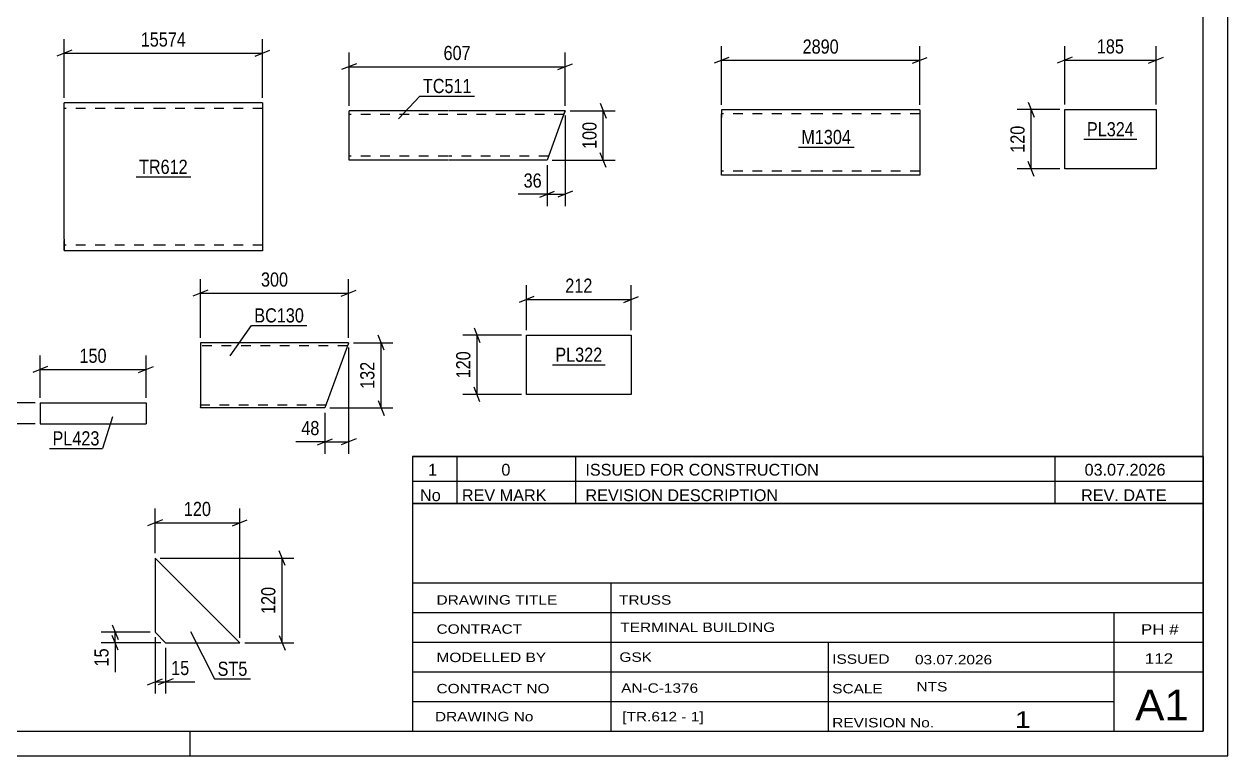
# Model space of a CAD drawing. Header units: millimetres. Extents: x 0 to 12136, y 0 to 297.
# Drawn here: x 176.4 to 420, y 0 to 148.1 of the extents above; entities that cross this region are included whole.
import ezdxf

# ---------------------------------------------------------------- set-up
doc = ezdxf.new("R2010")
doc.units = ezdxf.units.MM
doc.linetypes.add('DXK_LINE_DOT2', pattern=[3.9198, 1.9599, -1.9599])
doc.styles.add('Arial Narrow', font='ARIALN.TTF', dxfattribs={"height": 0.2})

# ---------------------------------------------------------------- blocks, each defined once
blk = doc.blocks.new('Unknown-761550640-1135')
at = {"color": 5, "linetype": 'Continuous'}
for p, q in [((420, 0), (420, 297)), ((415, 5), (415, 292)), ((5, 5), (415, 5)), ((210, 0), (210, 5)), ((0, 0), (420, 0))]:
    blk.add_line(p, q, dxfattribs=at)
blk = doc.blocks.new('Unknown-761550640-13508')
at = {"color": 7, "linetype": 'Continuous'}
for p, q in [((255, 51.05), (255, 5)), ((255, 51.05), (415, 51.05)), ((415, 51), (415, 5)), ((255, 35), (415, 35)), ((295.14, 35), (295.14, 5)), ((255, 29), (415, 29)), ((397, 5.05), (397, 29.05)), ((255, 23), (415, 23)), ((339.14, 23), (339.14, 5)), ((255, 17), (415, 17)), ((255, 11), (397, 11)), ((255, 5), (415, 5))]:
    blk.add_line(p, q, dxfattribs=at)
at = {"color": 7, "style": 'Arial Narrow'}
for s, height, width, p in [('DRAWING TITLE', 1.9089, 1.425378, (259.88, 30.61)), ('TRUSS ', 1.909, 1.425378, (296.81, 30.59)), ('TERMINAL BUILDING', 1.9089, 1.425378, (297.06, 25.07)), ('CONTRACT', 1.909, 1.425378, (259.88, 24.71)), ('MODELLED BY', 1.9089, 1.425378, (259.88, 18.98)), ('GSK', 1.909, 1.425378, (296.88, 19.04)), ('ISSUED', 1.909, 1.425378, (339.94, 18.64)), ('03.07.2026', 1.909, 1.425378, (356.69, 18.52)), ('AN-C-1376', 1.909, 1.425378, (297.23, 12.78)), ('CONTRACT NO', 1.9089, 1.425378, (259.88, 12.66)), ('SCALE', 1.909, 1.425378, (339.94, 12.65)), ('A1', 6.204, 1.25, (401.24, 7.2)), ('DRAWING No', 1.909, 1.425378, (259.56, 7)), ('[TR.612 - 1]', 1.9089, 1.425378, (297.46, 6.99)), ('REVISION No.', 1.9089, 1.425378, (339.94, 5.77)), ('1', 3.34, 1.5, (376.91, 5.68))]:
    blk.add_text(s, height=height, dxfattribs=dict(at, width=width)).set_placement(p)
at = {"color": 7, "linetype": 'Continuous', "style": 'Arial Narrow'}
for s, height, width, p in [('PH #', 2.1, 1.42538, (402.4, 24.55)), ('112', 2.1, 1.42538, (403.19, 18.65)), ('NTS', 1.909, 1.425378, (357, 13.05))]:
    blk.add_text(s, height=height, dxfattribs=dict(at, width=width)).set_placement(p)
blk = doc.blocks.new('Unknown-761550640-13509')
at = {"color": 7, "linetype": 'Continuous'}
for p, q in [((255, 60.55), (415, 60.55)), ((415, 60.55), (255, 60.55)), ((255, 60.55), (255, 55.55)), ((264, 60.55), (264, 55.55)), ((288, 60.55), (288, 55.55)), ((385, 60.55), (385, 55.55)), ((415, 60.55), (415, 55.55)), ((255, 55.55), (415, 55.55)), ((255, 55.55), (255, 51.05)), ((255, 55.55), (415, 55.55)), ((264, 55.55), (264, 51.05)), ((288, 55.55), (288, 51.05)), ((385, 55.55), (385, 51.05)), ((415, 55.55), (415, 51.05)), ((415, 51.05), (255, 51.05))]:
    blk.add_line(p, q, dxfattribs=at)
at = {"color": 7, "linetype": 'Continuous', "style": 'Arial Narrow'}
for s, height, width, p in [('1', 2.39, 1.196471, (258.16, 56.7)), ('0', 2.39, 1.196471, (273, 56.7)), ('ISSUED FOR CONSTRUCTION', 2.3861, 1.196471, (290, 56.7)), ('03.07.2026', 2.386, 1.196471, (391, 56.7)), ('No', 2.386, 1.2, (256.54, 51.55)), ('REV MARK', 2.386, 1.2, (265, 51.55)), ('REVISION DESCRIPTION', 2.3861, 1.2, (290, 51.55)), ('REV. DATE', 2.386, 1.2, (390.28, 51.55))]:
    blk.add_text(s, height=height, dxfattribs=dict(at, width=width)).set_placement(p)
blk = doc.blocks.new('Part-761550640-8245 - 8244')
at = {"color": 2, "linetype": 'Continuous'}
for p, q in [((317.55, 130.72), (317.55, 129.12)), ((337.55, 130.72), (317.55, 130.72)), ((317.55, 117.52), (317.55, 129.12)), ((357.65, 130.72), (337.65, 130.72)), ((357.65, 130.72), (357.65, 117.52)), ((337.55, 117.52), (317.55, 117.52)), ((357.65, 117.52), (337.65, 117.52))]:
    blk.add_line(p, q, dxfattribs=at)
at = {"color": 7, "linetype": 'DXK_LINE_DOT2'}
for p, q in [((317.55, 129.12), (317.55, 129.92)), ((337.55, 129.92), (317.55, 129.92)), ((317.55, 129.12), (317.55, 129.69)), ((357.65, 129.92), (337.65, 129.92)), ((317.55, 118.32), (317.55, 118.38)), ((337.55, 118.32), (317.55, 118.32)), ((317.55, 117.64), (317.55, 117.52)), ((357.65, 118.32), (337.65, 118.32)), ((357.65, 118.32), (357.65, 118.38))]:
    blk.add_line(p, q, dxfattribs=at)
blk = doc.blocks.new('Part-761550640-8290 - 8289')
at = {"color": 2, "linetype": 'Continuous'}
for p, q in [((262.18, 130.53), (242.18, 130.53)), ((242.18, 122.13), (242.18, 130.53)), ((285.92, 130.53), (262.28, 130.53)), ((285.92, 130.53), (285.33, 128.93)), ((285.33, 128.93), (282.28, 120.53)), ((242.18, 120.53), (242.18, 122.13)), ((262.18, 120.53), (242.18, 120.53)), ((282.28, 120.53), (262.28, 120.53))]:
    blk.add_line(p, q, dxfattribs=at)
at = {"color": 7, "linetype": 'DXK_LINE_DOT2'}
for p, q in [((262.18, 129.73), (242.18, 129.73)), ((285.63, 129.73), (262.28, 129.73)), ((285.87, 130.41), (285.33, 128.93)), ((242.18, 120.65), (242.18, 122.13)), ((242.18, 121.33), (242.18, 121.39)), ((262.18, 121.33), (242.18, 121.33)), ((282.57, 121.33), (262.28, 121.33)), ((282.57, 121.33), (282.59, 121.39))]:
    blk.add_line(p, q, dxfattribs=at)
blk = doc.blocks.new('Part-761550640-8298 - 8297')
at = {"color": 2, "linetype": 'Continuous'}
for p, q in [((242.1, 83.59), (212.1, 83.59)), ((212.1, 83.59), (212.1, 70.48)), ((242.07, 83.5), (237.3, 70.39)), ((242.1, 83.59), (242.07, 83.5)), ((212.1, 70.39), (212.1, 70.48)), ((237.3, 70.39), (212.1, 70.39))]:
    blk.add_line(p, q, dxfattribs=at)
at = {"color": 7, "linetype": 'DXK_LINE_DOT2'}
for p, q in [((241.88, 82.99), (212.1, 82.99)), ((212.1, 70.99), (212.1, 71.03)), ((237.52, 70.99), (212.1, 70.99)), ((237.52, 70.99), (237.53, 71.03))]:
    blk.add_line(p, q, dxfattribs=at)
blk = doc.blocks.new('Part-761550640-8341 - 8340')
at = {"color": 2, "linetype": 'Continuous'}
for p, q in [((202.93, 40.02), (202.93, 25.02)), ((202.93, 40.02), (220.07, 22.88)), ((202.93, 25.02), (205.07, 22.88)), ((205.07, 22.88), (220.07, 22.88))]:
    blk.add_line(p, q, dxfattribs=at)
blk = doc.blocks.new('Part-761550640-8379 - 8378')
at = {"color": 2, "linetype": 'Continuous'}
for p, q in [((278.07, 73.13), (278.07, 85.13)), ((278.07, 85.13), (299.27, 85.13)), ((299.27, 85.13), (299.27, 73.13)), ((299.27, 73.13), (278.07, 73.13))]:
    blk.add_line(p, q, dxfattribs=at)
blk = doc.blocks.new('Part-761550640-8389 - 8388')
at = {"color": 2, "linetype": 'Continuous'}
for p, q in [((386.98, 118.75), (386.98, 130.75)), ((386.98, 130.75), (405.46, 130.75)), ((405.46, 130.75), (405.46, 118.75)), ((405.46, 118.75), (386.98, 118.75))]:
    blk.add_line(p, q, dxfattribs=at)
blk = doc.blocks.new('Part-761550640-8441 - 8440')
at = {"color": 2, "linetype": 'Continuous'}
for p, q in [((179.67, 71.44), (179.67, 67.16)), ((179.67, 71.44), (201.1, 71.44)), ((201.1, 71.44), (201.1, 67.16)), ((179.67, 67.16), (201.1, 67.16))]:
    blk.add_line(p, q, dxfattribs=at)
blk = doc.blocks.new('Part-761550640-8455 - 8454')
at = {"color": 2, "linetype": 'Continuous'}
for p, q in [((204.56, 132.15), (184.56, 132.15)), ((184.56, 104.55), (184.56, 132.15)), ((224.66, 132.15), (204.66, 132.15)), ((224.66, 132.15), (224.66, 102.15)), ((184.56, 104.55), (184.56, 102.15)), ((204.56, 102.15), (184.56, 102.15)), ((224.66, 102.15), (204.66, 102.15))]:
    blk.add_line(p, q, dxfattribs=at)
at = {"color": 7, "linetype": 'DXK_LINE_DOT2'}
for p, q in [((204.56, 130.95), (184.56, 130.95)), ((224.66, 130.95), (204.66, 130.95)), ((184.56, 102.34), (184.56, 104.55)), ((184.56, 103.35), (184.56, 103.44)), ((204.56, 103.35), (184.56, 103.35)), ((224.66, 103.35), (204.66, 103.35)), ((224.66, 103.35), (224.66, 103.44))]:
    blk.add_line(p, q, dxfattribs=at)
blk = doc.blocks.new('StraightDimension-761550640-8573 - 8244')
at = {"color": 7, "linetype": 'Continuous'}
for p, q in [((319.05, 141.32), (316.05, 140.12)), ((317.55, 131.72), (317.55, 143.57)), ((356.15, 140.12), (359.15, 141.32)), ((357.65, 131.72), (357.65, 143.57)), ((317.55, 140.72), (357.65, 140.72))]:
    blk.add_line(p, q, dxfattribs=at)
at = {"color": 0}
blk.add_wipeout([(341.86, 141.47), (341.86, 145.67), (333.35, 145.67), (333.35, 141.47)], dxfattribs=at)
at = {"color": 3, "style": 'Arial Narrow'}
blk.add_text('2890', height=2.863, dxfattribs=at).set_placement((333.95, 142.07))
blk = doc.blocks.new('StraightDimension-761550640-8709 - 8289')
at = {"color": 7, "linetype": 'Continuous'}
for p, q in [((285.92, 129.53), (285.92, 111.22)), ((282.28, 119.53), (282.28, 111.22)), ((280.78, 113.02), (283.78, 114.22)), ((282.28, 113.62), (285.92, 113.62)), ((287.42, 114.22), (284.42, 113.02))]:
    blk.add_line(p, q, dxfattribs=at)
at = {"color": 0}
blk.add_wipeout([(281.75, 114.37), (281.75, 118.57), (276.9, 118.57), (276.9, 114.37)], dxfattribs=at)
at = {"color": 7, "linetype": 'Continuous'}
blk.add_line((282.28, 113.62), (276.37, 113.62), dxfattribs=at)
blk.add_line((282.28, 113.62), (276.37, 113.62), dxfattribs=at)
at = {"color": 3, "style": 'Arial Narrow'}
blk.add_text('36', height=2.863, dxfattribs=at).set_placement((277.5, 114.97))
blk = doc.blocks.new('StraightDimension-761550640-8713 - 8289')
at = {"color": 7, "linetype": 'Continuous'}
for p, q in [((293, 132.03), (294.2, 129.03)), ((286.92, 130.53), (296, 130.53)), ((293.6, 120.53), (293.6, 130.53)), ((294.2, 119.03), (293, 122.03)), ((283.28, 120.53), (296, 120.53))]:
    blk.add_line(p, q, dxfattribs=at)
at = {"color": 0}
blk.add_wipeout([(292.85, 128.87), (288.65, 128.87), (288.65, 122.19), (292.85, 122.19)], dxfattribs=at)
at = {"color": 3, "style": 'Arial Narrow'}
blk.add_text('100', height=2.863, rotation=90.0002, dxfattribs=at).set_placement((292.25, 122.79))
blk = doc.blocks.new('StraightDimension-761550640-8719 - 8289')
at = {"color": 7, "linetype": 'Continuous'}
for p, q in [((242.18, 131.53), (242.18, 142.28)), ((285.92, 131.53), (285.92, 142.28)), ((243.68, 140.03), (240.68, 138.83)), ((242.18, 139.43), (285.92, 139.43)), ((284.42, 138.83), (287.42, 140.03))]:
    blk.add_line(p, q, dxfattribs=at)
at = {"color": 0}
blk.add_wipeout([(267.39, 140.18), (267.39, 144.38), (260.7, 144.38), (260.7, 140.18)], dxfattribs=at)
at = {"color": 3, "style": 'Arial Narrow'}
blk.add_text('607', height=2.863, dxfattribs=at).set_placement((261.3, 140.78))
blk = doc.blocks.new('StraightDimension-761550640-8733 - 8297')
at = {"color": 7, "linetype": 'Continuous'}
for p, q in [((212.1, 84.59), (212.1, 96.44)), ((242.1, 84.59), (242.1, 96.44)), ((213.6, 94.19), (210.6, 92.99)), ((212.1, 93.59), (242.1, 93.59)), ((240.6, 92.99), (243.6, 94.19))]:
    blk.add_line(p, q, dxfattribs=at)
at = {"color": 0}
blk.add_wipeout([(230.44, 94.34), (230.44, 98.54), (223.76, 98.54), (223.76, 94.34)], dxfattribs=at)
at = {"color": 3, "style": 'Arial Narrow'}
blk.add_text('300', height=2.863, dxfattribs=at).set_placement((224.36, 94.94))
blk = doc.blocks.new('StraightDimension-761550640-8723 - 8297')
at = {"color": 7, "linetype": 'Continuous'}
for p, q in [((242.1, 82.59), (242.1, 61.14)), ((237.3, 69.39), (237.3, 61.14)), ((235.8, 62.94), (238.8, 64.14)), ((237.3, 63.54), (242.1, 63.54)), ((243.6, 64.14), (240.6, 62.94))]:
    blk.add_line(p, q, dxfattribs=at)
at = {"color": 0}
blk.add_wipeout([(236.77, 64.29), (236.77, 68.49), (231.92, 68.49), (231.92, 64.29)], dxfattribs=at)
at = {"color": 7, "linetype": 'Continuous'}
blk.add_line((237.3, 63.54), (231.39, 63.54), dxfattribs=at)
blk.add_line((237.3, 63.54), (231.39, 63.54), dxfattribs=at)
at = {"color": 3, "style": 'Arial Narrow'}
blk.add_text('48', height=2.863, dxfattribs=at).set_placement((232.52, 64.89))
blk = doc.blocks.new('StraightDimension-761550640-8727 - 8297')
at = {"color": 7, "linetype": 'Continuous'}
for p, q in [((243.1, 83.59), (251.06, 83.59)), ((249.26, 82.09), (248.06, 85.09)), ((248.66, 70.39), (248.66, 83.59)), ((248.06, 71.89), (249.26, 68.89)), ((238.3, 70.39), (251.06, 70.39))]:
    blk.add_line(p, q, dxfattribs=at)
at = {"color": 0}
blk.add_wipeout([(247.91, 80.33), (243.71, 80.33), (243.71, 73.65), (247.91, 73.65)], dxfattribs=at)
at = {"color": 3, "style": 'Arial Narrow'}
blk.add_text('132', height=2.863, rotation=90.0002, dxfattribs=at).set_placement((247.31, 74.25))
blk = doc.blocks.new('StraightDimension-761550640-8861 - 8340')
at = {"color": 7, "linetype": 'Continuous'}
for p, q in [((201.93, 25.02), (192.01, 25.02)), ((194.26, 26.52), (195.46, 23.52)), ((195.46, 21.38), (194.26, 24.38)), ((194.86, 22.88), (194.86, 25.02)), ((204.07, 22.88), (192.01, 22.88))]:
    blk.add_line(p, q, dxfattribs=at)
at = {"color": 0}
blk.add_wipeout([(194.11, 22.36), (189.91, 22.36), (189.91, 17.5), (194.11, 17.5)], dxfattribs=at)
at = {"color": 7, "linetype": 'Continuous'}
blk.add_line((194.86, 22.88), (194.86, 16.97), dxfattribs=at)
blk.add_line((194.86, 22.88), (194.86, 16.97), dxfattribs=at)
at = {"color": 3, "style": 'Arial Narrow'}
blk.add_text('15', height=2.863, rotation=90.0002, dxfattribs=at).set_placement((193.51, 18.1))
blk = doc.blocks.new('StraightDimension-761550640-8853 - 8340')
at = {"color": 7, "linetype": 'Continuous'}
for p, q in [((202.93, 24.02), (202.93, 12.61)), ((205.07, 21.88), (205.07, 12.61)), ((201.43, 14.41), (204.43, 15.61)), ((202.93, 15.01), (205.07, 15.01)), ((206.57, 15.61), (203.57, 14.41))]:
    blk.add_line(p, q, dxfattribs=at)
at = {"color": 0}
blk.add_wipeout([(210.45, 15.76), (210.45, 19.96), (205.59, 19.96), (205.59, 15.76)], dxfattribs=at)
at = {"color": 7, "linetype": 'Continuous'}
blk.add_line((205.07, 15.01), (210.98, 15.01), dxfattribs=at)
blk.add_line((205.07, 15.01), (210.98, 15.01), dxfattribs=at)
at = {"color": 3, "style": 'Arial Narrow'}
blk.add_text('15', height=2.863, dxfattribs=at).set_placement((206.19, 16.36))
blk = doc.blocks.new('StraightDimension-761550640-8865 - 8340')
at = {"color": 7, "linetype": 'Continuous'}
for p, q in [((229.22, 38.52), (228.02, 41.52)), ((203.93, 40.02), (231.02, 40.02)), ((228.62, 22.88), (228.62, 40.02)), ((228.02, 24.38), (229.22, 21.38)), ((221.07, 22.88), (231.02, 22.88))]:
    blk.add_line(p, q, dxfattribs=at)
at = {"color": 0}
blk.add_wipeout([(227.87, 34.79), (223.67, 34.79), (223.67, 28.11), (227.87, 28.11)], dxfattribs=at)
at = {"color": 3, "style": 'Arial Narrow'}
blk.add_text('120', height=2.863, rotation=90.0002, dxfattribs=at).set_placement((227.27, 28.71))
blk = doc.blocks.new('StraightDimension-761550640-8857 - 8340')
at = {"color": 7, "linetype": 'Continuous'}
for p, q in [((202.93, 41.02), (202.93, 50.03)), ((220.07, 23.88), (220.07, 50.03)), ((204.43, 47.78), (201.43, 46.58)), ((202.93, 47.18), (220.07, 47.18)), ((218.57, 46.58), (221.57, 47.78))]:
    blk.add_line(p, q, dxfattribs=at)
at = {"color": 0}
blk.add_wipeout([(214.84, 47.93), (214.84, 52.13), (208.16, 52.13), (208.16, 47.93)], dxfattribs=at)
at = {"color": 3, "style": 'Arial Narrow'}
blk.add_text('120', height=2.863, dxfattribs=at).set_placement((208.76, 48.53))
blk = doc.blocks.new('StraightDimension-761550640-8869 - 8378')
at = {"color": 7, "linetype": 'Continuous'}
for p, q in [((267.47, 86.63), (268.67, 83.63)), ((277.07, 85.13), (265.22, 85.13)), ((268.07, 73.13), (268.07, 85.13)), ((277.07, 73.13), (265.22, 73.13)), ((268.67, 71.63), (267.47, 74.63))]:
    blk.add_line(p, q, dxfattribs=at)
at = {"color": 0}
blk.add_wipeout([(267.32, 82.47), (263.12, 82.47), (263.12, 75.78), (267.32, 75.78)], dxfattribs=at)
at = {"color": 3, "style": 'Arial Narrow'}
blk.add_text('120', height=2.863, rotation=90.0002, dxfattribs=at).set_placement((266.72, 76.38))
blk = doc.blocks.new('StraightDimension-761550640-8873 - 8378')
at = {"color": 7, "linetype": 'Continuous'}
for p, q in [((278.07, 86.13), (278.07, 95.2)), ((299.27, 86.13), (299.27, 95.2)), ((279.57, 92.95), (276.57, 91.75)), ((297.77, 91.75), (300.77, 92.95)), ((278.07, 92.35), (299.27, 92.35))]:
    blk.add_line(p, q, dxfattribs=at)
at = {"color": 0}
blk.add_wipeout([(292.01, 93.1), (292.01, 97.3), (285.33, 97.3), (285.33, 93.1)], dxfattribs=at)
at = {"color": 3, "style": 'Arial Narrow'}
blk.add_text('212', height=2.863, dxfattribs=at).set_placement((285.93, 93.7))
blk = doc.blocks.new('StraightDimension-761550640-8877 - 8388')
at = {"color": 7, "linetype": 'Continuous'}
for p, q in [((379.6, 132.25), (380.8, 129.25)), ((385.98, 130.75), (377.35, 130.75)), ((380.2, 118.75), (380.2, 130.75)), ((380.8, 117.25), (379.6, 120.25)), ((385.98, 118.75), (377.35, 118.75))]:
    blk.add_line(p, q, dxfattribs=at)
at = {"color": 0}
blk.add_wipeout([(379.45, 128.1), (375.25, 128.1), (375.25, 121.41), (379.45, 121.41)], dxfattribs=at)
at = {"color": 3, "style": 'Arial Narrow'}
blk.add_text('120', height=2.863, rotation=90.0002, dxfattribs=at).set_placement((378.85, 122.01))
blk = doc.blocks.new('StraightDimension-761550640-8881 - 8388')
at = {"color": 7, "linetype": 'Continuous'}
for p, q in [((388.48, 141.35), (385.48, 140.15)), ((386.98, 131.75), (386.98, 143.6)), ((403.96, 140.15), (406.96, 141.35)), ((405.46, 131.75), (405.46, 143.6)), ((386.98, 140.75), (405.46, 140.75))]:
    blk.add_line(p, q, dxfattribs=at)
at = {"color": 0}
blk.add_wipeout([(399.57, 141.5), (399.57, 145.7), (392.88, 145.7), (392.88, 141.5)], dxfattribs=at)
at = {"color": 3, "style": 'Arial Narrow'}
blk.add_text('185', height=2.863, dxfattribs=at).set_placement((393.48, 142.1))
blk = doc.blocks.new('StraightDimension-761550640-8921 - 8440')
at = {"color": 7, "linetype": 'Continuous'}
for p, q in [((179.67, 72.44), (179.67, 81.02)), ((201.1, 72.44), (201.1, 81.02)), ((181.17, 78.77), (178.17, 77.57)), ((179.67, 78.17), (201.1, 78.17)), ((199.6, 77.57), (202.6, 78.77))]:
    blk.add_line(p, q, dxfattribs=at)
at = {"color": 0}
blk.add_wipeout([(193.73, 78.92), (193.73, 83.12), (187.04, 83.12), (187.04, 78.92)], dxfattribs=at)
at = {"color": 3, "style": 'Arial Narrow'}
blk.add_text('150', height=2.863, dxfattribs=at).set_placement((187.64, 79.52))
blk = doc.blocks.new('StraightDimension-761550640-8917 - 8440')
at = {"color": 7, "linetype": 'Continuous'}
for p, q in [((178.67, 71.44), (168.64, 71.44)), ((170.89, 72.94), (172.09, 69.94)), ((171.49, 67.16), (171.49, 71.44)), ((172.09, 65.66), (170.89, 68.66)), ((178.67, 67.16), (168.64, 67.16))]:
    blk.add_line(p, q, dxfattribs=at)
at = {"color": 0}
blk.add_wipeout([(170.74, 76.82), (166.54, 76.82), (166.54, 71.97), (170.74, 71.97)], dxfattribs=at)
at = {"color": 7, "linetype": 'Continuous'}
blk.add_line((171.49, 71.44), (171.49, 77.35), dxfattribs=at)
blk.add_line((171.49, 71.44), (171.49, 77.35), dxfattribs=at)
at = {"color": 3, "style": 'Arial Narrow'}
blk.add_text('30', height=2.863, rotation=90.0002, dxfattribs=at).set_placement((170.14, 72.57))
blk = doc.blocks.new('StraightDimension-761550640-8925 - 8454')
at = {"color": 7, "linetype": 'Continuous'}
for p, q in [((184.56, 133.15), (184.56, 145)), ((224.66, 133.15), (224.66, 145)), ((186.06, 142.75), (183.06, 141.55)), ((184.56, 142.15), (224.66, 142.15)), ((223.16, 141.55), (226.16, 142.75))]:
    blk.add_line(p, q, dxfattribs=at)
at = {"color": 0}
blk.add_wipeout([(209.78, 142.9), (209.78, 147.1), (199.44, 147.1), (199.44, 142.9)], dxfattribs=at)
at = {"color": 3, "style": 'Arial Narrow'}
blk.add_text('15574', height=2.863, dxfattribs=at).set_placement((200.04, 143.5))
blk = doc.blocks.new('Mark-761550640-9060 - 8244')
at = {"color": 0}
blk.add_wipeout([(343.75, 123.78), (343.75, 126.78), (333.69, 126.78), (333.69, 123.78)], dxfattribs=at)
blk.add_wipeout([(343.75, 123.78), (343.75, 126.78), (333.69, 126.78), (333.69, 123.78)], dxfattribs=at)
at = {"color": 30, "linetype": 'Continuous'}
blk.add_line((333.09, 123.18), (344.35, 123.18), dxfattribs=at)
at = {"color": 3, "style": 'Arial Narrow'}
blk.add_text('M1304', height=2.863, dxfattribs=at).set_placement((333.69, 123.78))
blk = doc.blocks.new('Mark-761550640-9075 - 8289')
at = {"color": 0}
blk.add_wipeout([(266.98, 134.1), (266.98, 137.1), (257.12, 137.1), (257.12, 134.1)], dxfattribs=at)
blk.add_wipeout([(266.98, 134.1), (266.98, 137.1), (257.12, 137.1), (257.12, 134.1)], dxfattribs=at)
at = {"color": 30, "linetype": 'Continuous'}
for p, q in [((252.2, 128.85), (256.52, 133.5)), ((256.52, 133.5), (267.58, 133.5))]:
    blk.add_line(p, q, dxfattribs=at)
at = {"color": 3, "style": 'Arial Narrow'}
blk.add_text('TC511', height=2.863, dxfattribs=at).set_placement((257.12, 134.1))
blk = doc.blocks.new('Mark-761550640-9078 - 8297')
at = {"color": 0}
blk.add_wipeout([(233.06, 87.69), (233.06, 90.69), (223.01, 90.69), (223.01, 87.69)], dxfattribs=at)
blk.add_wipeout([(233.06, 87.69), (233.06, 90.69), (223.01, 90.69), (223.01, 87.69)], dxfattribs=at)
at = {"color": 30, "linetype": 'Continuous'}
for p, q in [((218.13, 80.92), (222.41, 87.09)), ((222.41, 87.09), (233.66, 87.09))]:
    blk.add_line(p, q, dxfattribs=at)
at = {"color": 3, "style": 'Arial Narrow'}
blk.add_text('BC130', height=2.863, dxfattribs=at).set_placement((223.01, 87.69))
blk = doc.blocks.new('Mark-761550640-9093 - 8340')
at = {"color": 0}
blk.add_wipeout([(221.61, 16.2), (221.61, 19.2), (215.58, 19.2), (215.58, 16.2)], dxfattribs=at)
blk.add_wipeout([(221.61, 16.2), (221.61, 19.2), (215.58, 19.2), (215.58, 16.2)], dxfattribs=at)
at = {"color": 30, "linetype": 'Continuous'}
for p, q in [((210.07, 25.16), (214.98, 15.6)), ((214.98, 15.6), (222.21, 15.6))]:
    blk.add_line(p, q, dxfattribs=at)
at = {"color": 3, "style": 'Arial Narrow'}
blk.add_text('ST5', height=2.863, dxfattribs=at).set_placement((215.58, 16.2))
blk = doc.blocks.new('Mark-761550640-9096 - 8378')
at = {"color": 0}
blk.add_wipeout([(293.42, 79.73), (293.42, 82.73), (283.92, 82.73), (283.92, 79.73)], dxfattribs=at)
blk.add_wipeout([(293.42, 79.73), (293.42, 82.73), (283.92, 82.73), (283.92, 79.73)], dxfattribs=at)
at = {"color": 30, "linetype": 'Continuous'}
blk.add_line((283.32, 79.13), (294.02, 79.13), dxfattribs=at)
at = {"color": 3, "style": 'Arial Narrow'}
blk.add_text('PL322', height=2.863, dxfattribs=at).set_placement((283.92, 79.73))
blk = doc.blocks.new('Mark-761550640-9099 - 8388')
at = {"color": 0}
blk.add_wipeout([(400.98, 125.35), (400.98, 128.35), (391.47, 128.35), (391.47, 125.35)], dxfattribs=at)
blk.add_wipeout([(400.98, 125.35), (400.98, 128.35), (391.47, 128.35), (391.47, 125.35)], dxfattribs=at)
at = {"color": 30, "linetype": 'Continuous'}
blk.add_line((390.87, 124.75), (401.58, 124.75), dxfattribs=at)
at = {"color": 3, "style": 'Arial Narrow'}
blk.add_text('PL324', height=2.863, dxfattribs=at).set_placement((391.47, 125.35))
blk = doc.blocks.new('Mark-761550640-9114 - 8440')
at = {"color": 0}
blk.add_wipeout([(191.68, 62.81), (191.68, 65.81), (182.18, 65.81), (182.18, 62.81)], dxfattribs=at)
blk.add_wipeout([(191.68, 62.81), (191.68, 65.81), (182.18, 65.81), (182.18, 62.81)], dxfattribs=at)
at = {"color": 30, "linetype": 'Continuous'}
for p in [(194.32, 68.57), (181.58, 62.21)]:
    blk.add_line(p, (192.28, 62.21), dxfattribs=at)
at = {"color": 3, "style": 'Arial Narrow'}
blk.add_text('PL423', height=2.863, dxfattribs=at).set_placement((182.18, 62.81))
blk = doc.blocks.new('Mark-761550640-9117 - 8454')
at = {"color": 0}
blk.add_wipeout([(209.54, 117.75), (209.54, 120.75), (199.68, 120.75), (199.68, 117.75)], dxfattribs=at)
blk.add_wipeout([(209.54, 117.75), (209.54, 120.75), (199.68, 120.75), (199.68, 117.75)], dxfattribs=at)
at = {"color": 30, "linetype": 'Continuous'}
blk.add_line((199.08, 117.15), (210.14, 117.15), dxfattribs=at)
at = {"color": 3, "style": 'Arial Narrow'}
blk.add_text('TR612', height=2.863, dxfattribs=at).set_placement((199.68, 117.75))

msp = doc.modelspace()

# ---------------------------------------------------------------- block references
for name in ['Unknown-761550640-1135', 'Part-761550640-8455 - 8454', 'Part-761550640-8290 - 8289', 'Part-761550640-8245 - 8244', 'Part-761550640-8389 - 8388', 'Part-761550640-8298 - 8297', 'Part-761550640-8379 - 8378', 'Part-761550640-8441 - 8440', 'Unknown-761550640-13509', 'Unknown-761550640-13508', 'Part-761550640-8341 - 8340']:
    msp.add_blockref(name, (0, 0))

# ---------------------------------------------------------------- next in the draw order: block references
for name in ['StraightDimension-761550640-8925 - 8454', 'StraightDimension-761550640-8573 - 8244', 'StraightDimension-761550640-8877 - 8388', 'StraightDimension-761550640-8709 - 8289', 'Mark-761550640-9060 - 8244', 'Mark-761550640-9099 - 8388', 'Mark-761550640-9117 - 8454', 'StraightDimension-761550640-8733 - 8297', 'StraightDimension-761550640-8869 - 8378', 'StraightDimension-761550640-8921 - 8440', 'StraightDimension-761550640-8723 - 8297', 'Mark-761550640-9096 - 8378', 'Mark-761550640-9114 - 8440', 'StraightDimension-761550640-8861 - 8340']:
    msp.add_blockref(name, (0, 0))

# ---------------------------------------------------------------- next in the draw order: block references
for name in ['StraightDimension-761550640-8881 - 8388', 'StraightDimension-761550640-8713 - 8289', 'StraightDimension-761550640-8873 - 8378', 'Mark-761550640-9078 - 8297', 'StraightDimension-761550640-8727 - 8297', 'StraightDimension-761550640-8917 - 8440', 'StraightDimension-761550640-8853 - 8340']:
    msp.add_blockref(name, (0, 0))

# ---------------------------------------------------------------- next in the draw order: block references
for name in ['StraightDimension-761550640-8719 - 8289', 'StraightDimension-761550640-8865 - 8340']:
    msp.add_blockref(name, (0, 0))

# ---------------------------------------------------------------- next in the draw order: block references
for name in ['Mark-761550640-9075 - 8289', 'StraightDimension-761550640-8857 - 8340']:
    msp.add_blockref(name, (0, 0))

# ---------------------------------------------------------------- next in the draw order: block references
msp.add_blockref('Mark-761550640-9093 - 8340', (0, 0))

doc.saveas('drawing.dxf')
